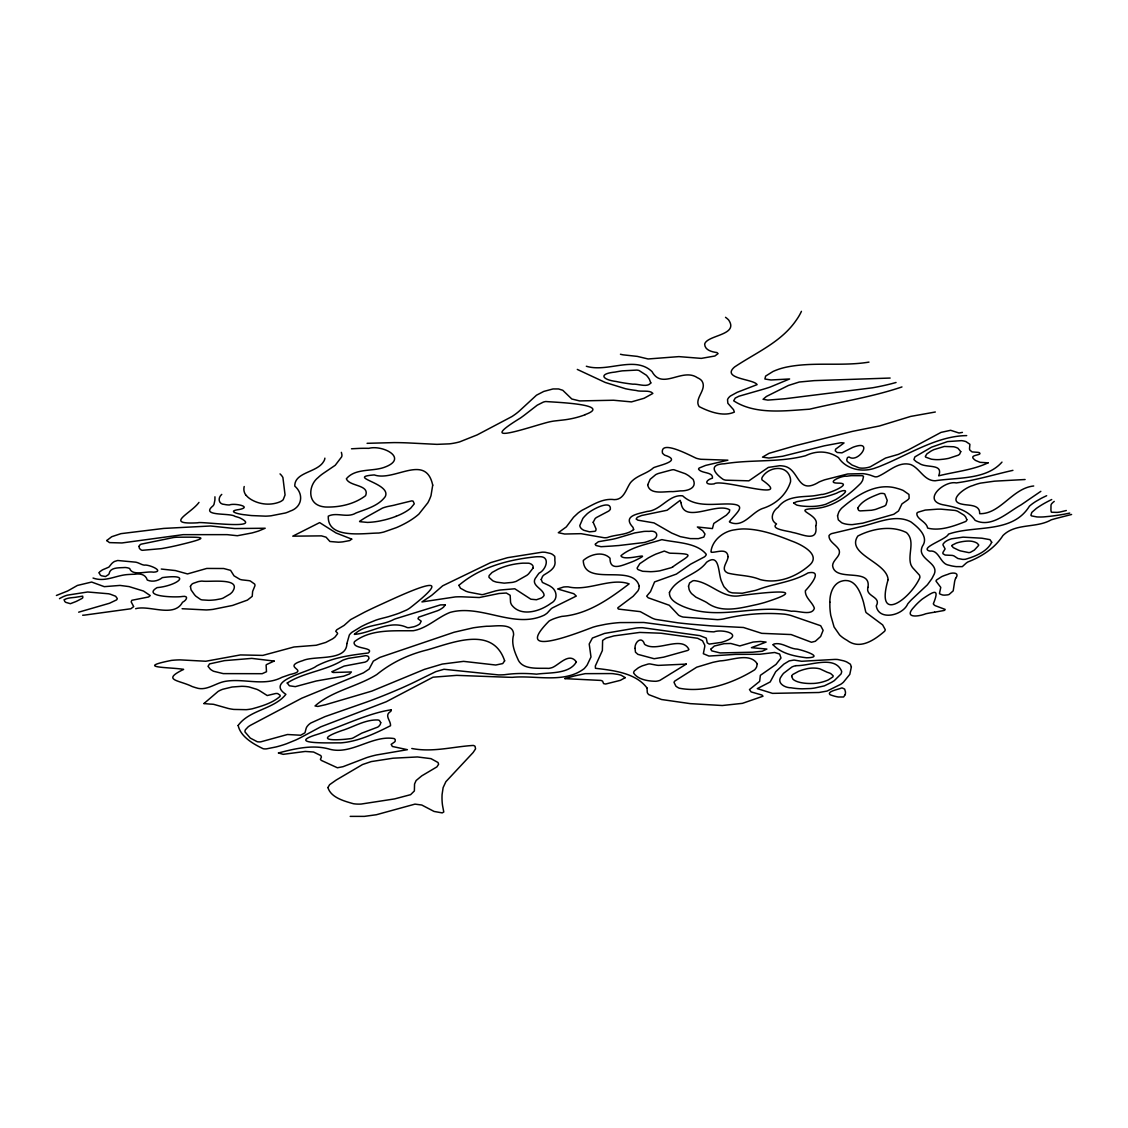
<?xml version="1.0" encoding="UTF-8"?>
<svg xmlns="http://www.w3.org/2000/svg" width="1128" height="1128" viewBox="0 0 1128 1128"><rect width="100%" height="100%" fill="white"/><g stroke="black" fill="none" stroke-linecap="round" stroke-linejoin="round"><path stroke-width="1.5" d="M324.878 458.151L324.737 459.04A25.591 11.294 -8.5 0 1 323.539 461.662C317.053 472.66 294.422 472.04 294.789 486.126C304.109 494.191 302.092 507.262 290.122 511.125A20.685 9.137 -8.5 0 1 285.497 512.972L271.03 515.792A36.124 15.947 -8.5 0 1 265.658 516.159L251.699 515.581A106.963 47.221 -8.5 0 1 245.453 514.847C240.743 514.594 225.064 511.322 239.319 509.504C252.954 506.726 234.243 502.834 229.351 504.977A15.581 6.881 -8.5 0 1 224.528 504.442C218.338 504.315 217.619 497.8 221.765 494.388M533.107 568.019L528.595 573.87A58.966 26.029 -8.5 0 1 526.889 575.308L516.145 581.371A15.031 6.641 -8.5 0 1 512.295 582.4L504.188 583.148L496.616 582.147A25.422 11.224 -8.5 0 1 492.795 580.765L489.073 577.437A12.605 5.569 -8.5 0 1 489.284 575.393L492.104 572.432L498.266 569.062A38.761 17.117 -8.5 0 1 506.345 566.087L508.474 565.481A33.544 14.805 -8.5 0 1 522.884 563.154L528.524 563.196A7.05 3.116 -8.5 0 1 529.92 563.521L531.062 564.028A14.326 6.317 -8.5 0 1 533.036 568.033M955.627 578.368C960.464 572.093 951.651 572.249 947.774 574.392A29.046 12.817 -8.5 0 0 941.725 576.619L936.508 580.004A8.164 3.61 -8.5 0 0 936.029 581.146L940.766 587.378L939.497 593.314A5.358 2.369 -8.5 0 0 940.019 594.061L942.529 594.978A8.375 3.694 -8.5 0 0 944.799 595.133L947.633 594.865A5.09 2.242 -8.5 0 0 949.113 594.456L953.202 590.861L954.401 583.106A72.319 31.922 -8.5 0 1 955.585 578.368M198.979 502.397C190.801 513.748 163.024 524.802 198.063 522.786C198.979 521.037 265.573 530.512 239.629 517.794A53.298 23.533 -8.5 0 0 235.033 516.398C230.352 512.563 199.543 516.765 213.037 505.837A18.88 8.333 -8.5 0 0 214.01 504.329L214.856 500.324A163.673 72.263 -8.5 0 0 214.926 496.799M1001.974 462.113C986.168 480.063 956.981 477.341 935.084 480.782C924.072 480.739 919.955 468.487 910.832 464.595C898.325 460.971 888.37 472.139 877.725 476.566A2.848 1.255 -8.5 0 1 874.835 476.763L872.282 475.889A28.764 12.69 -8.5 0 0 868.969 474.775L867.615 474.437A34.207 15.101 -8.5 0 0 863.019 473.647L847.734 473.971L824.779 479.781A44.119 19.472 -8.5 0 0 819.125 481.966C796.65 495.869 799.978 469.29 784.143 466.188A21.883 9.658 -8.5 0 0 779.674 465.709L768.323 467.429L748.879 480.838L725.812 480.175A10.49 4.639 -8.5 0 1 723.147 479.372C714.532 473.45 707.679 464.369 724.627 463.749C751.431 459.378 779.166 462.691 805.589 455.712C816.686 450.354 828.403 450.805 838.499 457.601C846.338 469.741 863.343 472.858 876.245 467.641A36.449 16.088 -8.5 0 0 881.941 465.455C908.844 454.514 937.227 435.859 966.696 435.605M64.423 599.645L65.495 599.081A9.926 4.385 -8.5 0 1 70.401 597.854L74.941 597.361A14.692 6.486 -8.5 0 0 76.69 597.093L82.682 596.148L82.823 597.671A8.234 3.638 -8.5 0 1 81.766 598.587L77.296 600.9A48.405 21.376 -8.5 0 0 76.041 601.506L70.387 603.691L65.805 602.366A20.262 8.939 -8.5 0 1 64.804 601.506L64.141 599.955A2.03 0.902 -8.5 0 1 64.423 599.645M672.838 566.82C688.968 555.004 697.781 553.904 670.088 553.199A8.065 3.567 -8.5 0 1 668.425 552.692L664.293 551.07L655.777 554.144A82.668 36.491 -8.5 0 0 648.304 557.923L639.802 563.662L637.123 568.047A9.926 4.385 -8.5 0 0 638.166 569.654L642.664 571.29L650.701 571.699A33.755 14.904 -8.5 0 0 659.767 570.838L671.146 567.722A13.635 6.021 -8.5 0 0 672.838 566.82M1040.834 491.343L1027.354 500.55A330.73 146.02 -8.5 0 1 1020.868 504.991C1007.417 512.422 991.498 528.369 975.142 520.361C967.796 509.673 954.781 506.994 942.768 504.724C921.745 500.254 944.376 480.274 956.234 482.925C975.466 480.345 994.036 474.592 1012.93 470.348M901.963 386.932C872.043 397.056 840.318 401.892 809.551 409.196C784.707 410.818 755.252 414.907 733.679 400.807L735.259 398.057L738.939 396.224L761.273 389.809A97.572 43.075 -8.5 0 0 770.184 387.059L789.614 378.966L770.974 379.981L764.883 379.008L765.63 376.089L773.004 371.493A35.405 15.637 -8.5 0 1 779.533 368.955A31.796 14.044 -8.5 0 1 786.85 367.037C813.965 361.58 841.812 366.586 868.969 362.116M1051.719 499.521L1049.181 500.79A87.843 38.789 -8.5 0 0 1036.336 508.432L1031.81 512.394L1030.893 515.214A5.471 2.411 -8.5 0 0 1031.683 515.933L1036.97 516.934A28.961 12.789 -8.5 0 0 1043.851 516.892L1049.985 516.3A105.694 46.671 -8.5 0 0 1064.62 514.128L1069.767 513.085M56.4 595.471L67.68 590.973L77.409 585.446L91.65 582.048L104.284 586.659L120.005 585.418L129.057 586.602L143.496 591.044L150.235 595.584L148.614 596.966L131.821 600.293L131.158 601.873L133.696 606.61L130.848 608.767L84.515 615.112A27.481 12.14 -8.5 0 1 82.668 615.225M962.424 432.391L958.997 433.011L950.622 430.29L941.034 432.391L908.28 449.931L898.339 454.387L885.522 458.067L870.266 466.823A11.097 4.893 -8.5 0 1 862.596 468.148A10.702 4.723 -8.5 0 1 859.141 467.866L852.021 465.018L847.382 461.549A19.12 8.432 -8.5 0 1 846.747 459.716L847.452 457.672A1.664 0.733 -8.5 0 1 849.13 457.051C857.9 463.1 872.311 442.176 857.224 445.941A17.456 7.713 -8.5 0 0 852.81 447.337L841.967 452.836L837.173 452.511L835.27 450.89L835.58 449.212L844.04 442.951L840.995 442.712L824.413 445.8L782.62 456.262L768.887 458.053L762.5 457.136L769.099 453.301L794.93 445.814L852.43 431.375L879.487 425.961L910.691 416.415L935.323 412.002M585.037 414.639C614.52 404.036 551.874 402.202 545.867 401.512A8.234 3.638 -8.5 0 0 543.414 402.061L537.238 405.178L524.421 415.118A175.897 77.663 -8.5 0 1 520.417 418.037C470.446 448.577 536.618 424.452 550.267 421.703A28.976 12.803 -8.5 0 1 554.102 421.026L562.985 420.025A42.258 18.654 -8.5 0 0 585.164 414.709M1066.327 510.505L1059.897 512.056A27.735 12.239 -8.5 0 1 1057.119 512.38L1051.775 512.267A2.975 1.311 -8.5 0 1 1051.254 512.013L1050.887 509.884A57.852 25.549 -8.5 0 0 1050.944 509.292L1051 505.217A11.195 4.935 -8.5 0 1 1051.634 503.793L1051.804 503.596A21.178 9.348 -8.5 0 1 1054.243 501.41M1033.713 485.985C1012.309 488.198 1000.437 514.213 979.696 513.691C980.063 504.315 969.051 505.668 962.635 504.286C945.757 501.354 965.258 487.282 972.759 485.59A24.999 11.04 -8.5 0 1 980.528 483.122L994.572 481.162L1025.098 479.513M1071.6 514.467L1059.178 517.653A80.088 35.363 -8.5 0 0 1051.197 519.839C1036.139 528.524 1015.581 522.786 1002.905 535.588C994.797 548.236 981.642 556.612 967.88 561.97A18.443 8.15 -8.5 0 0 966.118 563.182L962.297 566.637L956.177 566.623A45.895 20.262 -8.5 0 1 951.524 565.875L947.365 564.804A15.355 6.782 -8.5 0 1 944.785 563.45C939.624 559.629 937.594 549.914 929.881 551.098C918.248 548.208 946.984 539.212 948.422 534.15C974.945 524.844 1012.197 534.08 1029.455 506.148A58.529 25.845 -8.5 0 1 1035.715 501.509L1040.862 498.548A74.772 33.008 -8.5 0 1 1046.657 495.714M896.055 382.491L891.726 383.661A116.226 51.31 -8.5 0 1 872.452 387.806L784.876 398.762L767.844 400.102L763.064 399.284L766.405 396.464L788.528 385.423L799.259 382.025L814.233 380.629L890.147 378.049M795.86 665.647C809.721 666.197 834.833 654.607 841.685 671.357A32.233 14.227 -8.5 0 1 840.98 674.008L834.353 680.593A72.488 32.007 -8.5 0 1 831.406 682.412L824.328 685.88L814.712 688.024A27.255 12.041 -8.5 0 1 810.637 688.531L802.149 688.813A44.232 19.528 -8.5 0 1 794.676 688.306A45.529 20.107 -8.5 0 1 791.024 687.784C784.891 687.883 775.965 682.948 781.478 676.151A49.801 21.982 -8.5 0 1 783.593 673.289L791.997 666.944A11.618 5.132 -8.5 0 1 795.86 665.647M934.562 612.194L944.009 610.502A2.679 1.184 -8.5 0 0 945.137 609.402L935.197 605.665A13.071 5.767 -8.5 0 1 933.321 603.818C940.117 587.194 933.575 591.453 922.267 599.081A101.83 44.951 -8.5 0 0 914.075 607.005C903.105 618.426 918.206 616.819 925.778 613.773A55.187 24.365 -8.5 0 1 934.562 612.208M78.664 612.18L109.557 603.24L116.522 599.913A7.177 3.172 -8.5 0 0 117.27 598.517L115.62 596.247L110.445 594.259A48.194 21.277 -8.5 0 0 108.57 593.779L87.646 591.989L67.342 595.161A18.809 8.305 -8.5 0 0 62.942 596.797L60.334 598.15A14.777 6.528 -8.5 0 0 59.488 598.672M351.485 448.789L359.762 448.366A96.726 42.709 -8.5 0 1 368.814 448.338C382.942 444.573 409.309 458.461 384.112 467.401C372.029 471.715 355.179 468.049 346.366 478.78C349.243 486.619 370.054 484.434 365.599 495.657C354.389 504.188 339.641 507.431 325.724 507.022A18.358 8.107 -8.5 0 1 319.266 505.696C307.084 501.128 309.157 484.42 318.124 477.581A48.631 21.474 -8.5 0 1 323.257 473.407L335.242 465.272L341.615 456.911A24.097 10.645 -8.5 0 0 341.911 454.725L341.375 452.342M367.079 443.318L394.137 442.599A172.88 76.323 -8.5 0 1 408.124 442.923L436.945 444.361L449.381 443.854A30.216 13.339 -8.5 0 0 459.716 441.852L477.13 434.914L511.802 416.627A68.3 30.16 -8.5 0 0 519.444 410.902L536.519 395.181L543.766 391.43L553.002 388.949L558.543 388.949L562.773 390.288L571.811 399.002L579.623 400.919L613.576 400.243L631.454 401.892L644.088 398.269L652.872 393.432C649.883 389.639 640.958 392.149 636.079 390.457A88.858 39.226 -8.5 0 1 625.546 388.737L605.257 382.462L577.296 369.42M93.046 578.044C105.383 582.499 116.128 575.097 128.282 574.519A57.443 25.366 -8.5 0 1 134.599 574.251C140.619 573.207 145.752 574.702 147.289 580.046C152.294 582.302 158.202 580.948 162.376 577.606C193.776 573.32 176.504 585.925 157.102 587.617C141.169 596.966 177.181 597.558 182.186 596.486C189.208 595.372 186.656 600.265 182.496 602.296C173.994 618.158 149.277 604.763 135.642 608.711M411.791 748.484C432.701 752.573 452.962 746.637 473.295 745.439A7.332 3.243 -8.5 0 1 475.057 746.313L475.565 748.851L473.154 752.489L445.87 781.704L443.121 787.612L442.091 794.507A292.829 129.283 -8.5 0 0 442.106 801.204L442.19 802.445A235.033 103.762 -8.5 0 0 442.599 805.829L443.783 811.991L442.218 812.893L434.069 811.441L421.773 805.025L414.991 804.123L376.357 814.74L364.358 816.376L350.202 816.376M161.262 569.048L175.362 570.556L187.502 573.926L206.776 568.441L223.725 568.512L230.591 570.359L234.018 575.83L239.897 579.341A15.82 6.994 -8.5 0 0 242.182 579.891L248.809 580.638A9.306 4.103 -8.5 0 1 250.331 580.99L254.618 584.05A13.846 6.105 -8.5 0 1 254.942 585.728L252.63 591.424L252.221 596.331L247.399 600.11L232.509 605.454L213.023 609.374A38.733 17.103 -8.5 0 1 206.255 609.952L182.101 608.725M586.334 366.248C607.752 372.832 634.472 355.165 652.04 371.591C662.249 390.457 682.271 367.361 697.372 377.711A25.197 11.125 -8.5 0 1 701.856 380.897C707.679 389.541 693.621 398.565 699.163 406.602C709.3 411.833 723.541 416.993 734.37 412.087L733.524 409.69L727.856 403.288L727.532 399.679A18.09 7.981 -8.5 0 1 730.45 395.999L737.148 392.332L757.1 384.634C753.842 378.909 720.834 378.881 734.497 367.037C755.873 352.669 781.098 342.292 796.171 320.31A155.481 68.639 -8.5 0 0 801.43 311.342M246.214 495.389L247.723 496.983A52.396 23.138 -8.5 0 0 251.727 499.859C260.173 504.653 270.889 505.555 279.913 501.861A11.28 4.977 -8.5 0 0 283.198 499.718L285.06 494.952L282.902 477.482A53.89 23.801 -8.5 0 0 280.04 473.901M246.101 495.418A49.181 21.714 -8.5 0 1 244.212 486.52M396.125 516.314A50.027 22.081 -8.5 0 1 384.719 519.909L379.981 520.967A35.715 15.764 -8.5 0 1 367.488 522.419L359.747 521.672A1.889 0.832 -8.5 0 1 359.62 521.305L364.555 518.119A61.18 27.016 -8.5 0 0 366.276 517.103L382.505 508.079A19.698 8.7 -8.5 0 1 387.849 506.486L392.981 505.457A20.656 9.123 -8.5 0 0 395.942 504.724L411.664 500.888A3.863 1.706 -8.5 0 1 413.144 501.17L414.272 503.835L410.634 508.234A43.075 19.021 -8.5 0 1 396.111 516.3M725.515 317.32A61.363 27.086 -8.5 0 1 728.617 319.957C738.318 333.973 712.699 334.804 706.058 341.77A14.622 6.458 -8.5 0 0 704.676 344.181C704.831 350.244 712.106 351.936 716.971 352.57L718.085 353.614L714.87 356.011L701.306 358.38L678.887 356.617L648.106 358.972L637.348 356.392L623.262 354.855A31.105 13.733 -8.5 0 1 620.456 354.248M576.38 661.91C569.217 674.332 549.519 672.344 536.547 674.163C525.874 673.176 515.186 673.176 504.54 674.713A36.9 16.285 -8.5 0 1 498.393 674.896L443.967 669.271L435.789 671.654L414.54 682.073A272.976 120.513 -8.5 0 1 401.06 688.277L394.546 691.069A383.337 169.242 -8.5 0 1 380.46 696.822L376.907 698.204A299.089 132.047 -8.5 0 1 366.685 702.039L325.047 716.604L310.877 722.992A21.221 9.362 -8.5 0 0 308.353 725.008L307.211 726.333A22.912 10.11 -8.5 0 0 306.026 728.787L304.969 732.805L300.654 735.23L287.457 734.511L260.765 741.843A6.853 3.031 -8.5 0 1 257.226 741.716L250.289 738.093L245.03 731.987A14.156 6.246 -8.5 0 1 245.481 729.661L248.16 726.841A22.391 9.884 -8.5 0 1 250.712 725.177L301.684 698.246L363.427 672.852L369.124 669.073L373.34 661.107L379.882 657.398L454.076 632.244L473.252 627.817A82.894 36.604 -8.5 0 1 486.802 626.237C494.769 626.548 513.846 622.205 513.607 634.838C511.167 643.03 514.283 651.279 517.681 658.71C521.94 670.483 538.719 667.832 548.8 668.382A10.223 4.512 -8.5 0 0 552.466 667.48C559.657 664.35 569.273 652.054 576.38 661.91M888.103 579.665C874.863 624.884 910.282 599.363 919.842 577.691A21.869 9.658 -8.5 0 0 919.39 575.097L912.707 567.779A58.585 25.873 -8.5 0 1 910.747 564.254C907.589 554.003 915.541 541.003 906.503 532.585C891.529 525.126 872.254 528.581 857.844 536.026C845.535 554.243 887.073 562.04 888.103 579.665M647.021 688.009L647.289 692.521A20.826 9.193 -8.5 0 0 648.91 694.707L661.53 699.515L690.28 703.632L722.244 705.522L742.421 703.35L763.007 696.216L761.964 695.045L751.121 691.915L749.471 689.56L759.652 681.368L760.357 675.348L775.994 664.434L780.999 658.019L779.645 654.043L774.696 652.477L759.736 654.268L735.456 654.395L708.948 656.059L703.336 653.704L704.563 647.557A30.639 13.522 -8.5 0 0 704.718 645.131L702.547 640.803L697.612 638.279L660.923 633.217L639.731 632.427L613.984 635.896L606.131 638.11L602.62 640.408L602.366 650.546L595.33 665.999L595.443 668.298C612.927 670.328 635.924 672.908 647.021 688.009M346.888 643.566C346.663 661.699 314.458 655.227 302.826 660.613C279.998 667.564 311.427 669.905 289.825 674.544A160.627 70.909 -8.5 0 1 282.127 677.237C264.037 686.74 244.254 678.097 225.403 681.326C215.575 682.891 206.466 691.408 196.159 687.812A121.753 53.749 -8.5 0 1 194.552 687.319A95.781 42.286 -8.5 0 1 192.112 686.515C178.971 679.944 160.923 680.438 183.624 669.383C170.765 667.071 133.005 668.044 171.526 660.388A41.468 18.302 -8.5 0 1 180.142 659.88L205.818 661.248L240.433 654.931L262.824 655.396L294.013 646.978L316.221 645.258L325.781 642.424L332.591 638.857A34.503 15.228 -8.5 0 0 335.072 636.982L337.568 633.724A5.795 2.566 -8.5 0 0 337.23 632.808L335.735 631.299L336.764 629.776L344.096 625.42L350.596 619.61L364.795 612.067A381.334 168.368 -8.5 0 1 371.831 608.655A372.254 164.35 -8.5 0 1 381.884 604.002C404.628 593.568 463.326 566.157 410.31 607.682A24.633 10.871 -8.5 0 1 406.545 610.036L399.185 613.167A106.54 47.038 -8.5 0 1 394.631 614.746L388.779 616.579A50.774 22.419 -8.5 0 1 384.648 617.679L380.531 618.722A33.502 14.791 -8.5 0 0 375.821 620.174L367.784 623.446A104.171 45.994 -8.5 0 0 361.312 626.562L351.88 632.329A26.141 11.548 -8.5 0 0 349.342 634.994L346.888 643.566M432.715 485.139L431.009 495.601A164.505 72.629 -8.5 0 1 427.85 502.778L418.883 514.086A80.426 35.504 -8.5 0 1 414.385 517.681L412.777 518.809A75.125 33.163 -8.5 0 1 402.118 524.985A76.817 33.925 -8.5 0 1 396.323 527.65L383.788 532.035A22.927 10.124 -8.5 0 1 378.74 533.036C363.695 533.107 327.261 539.522 328.276 516.173C336.609 511.844 347.241 518.401 355.969 513.014C366.219 509.038 378.374 505.978 385.184 496.715C392.234 483.136 344.773 477.186 374.27 474.93C394.321 481.91 425.749 452.85 432.715 485.139M458.927 585.333L460.45 588.21L465.779 591.157A30.033 13.254 -8.5 0 0 469.093 592.2L481.867 594.639A3.398 1.495 -8.5 0 0 483.39 594.456L495.587 590.917A56.005 24.731 -8.5 0 1 500.014 590.029L514.777 588.774L530.865 599.208L536.463 599.744L541.398 598.023A10.843 4.794 -8.5 0 0 544.119 595.26C543.513 588.351 529.004 585.235 536.547 576.676A77.776 34.334 -8.5 0 1 539.128 573.109C546.262 569.781 550.915 555.766 538.888 556.724A13.451 5.936 -8.5 0 0 535.109 556.88C507.981 559.742 479.795 567.356 458.927 585.333M327.938 787.555C330.856 797.609 344.237 801.091 353.374 803.714A20.149 8.897 -8.5 0 0 361.157 804.053L394.546 798.92L410.592 794.676L414.371 790.954L414.554 784.016L416.105 780.548L421.773 775.852L436.903 766.885L438.609 764.29L438.031 762.514L430.981 758.65L417.459 756.958L393.122 758.199L371.281 761.583L362.567 764.516L336.2 780.04L329.602 784.693L327.938 787.555M593.173 522.278L596.092 529.032L595.753 530.71A3.003 1.325 -8.5 0 1 594.766 531.302L589.535 531.838L583.867 530.301A21.206 9.362 -8.5 0 1 579.792 525.563L582.838 518.443A62.9 27.763 -8.5 0 1 586.151 514.833C589.549 510.646 611.573 498.534 610.347 509.334A17.526 7.741 -8.5 0 1 608.669 511.083L596.726 517.371A12.493 5.513 -8.5 0 0 595.175 518.513L593.173 522.278M757.226 663.772L756.676 666.733A30.597 13.508 -8.5 0 1 754.632 669.82C733.172 683.173 704.647 693.086 679.267 688.207A27.721 12.239 -8.5 0 1 675.869 686.12L674.022 682.384A9.095 4.018 -8.5 0 1 674.812 681.058L696.709 667.198L712.67 662.39A115.366 50.929 -8.5 0 1 720.031 660.895C731.339 660.543 749.81 652.167 757.226 663.772M274.146 661.064L266.758 664.462A2.51 1.1 -8.5 0 0 266.109 665.125L266.49 671.724L262.175 673.698L223.245 673.613L213.587 671.259A39.861 17.597 -8.5 0 1 210.4 669.271L208.017 666.338L209.54 663.899L224.444 660.641L251.812 658.385L274.146 661.064M681.016 502.693C683.808 524.562 716.322 501.833 729.745 509.856L729.308 512.013L726.39 515.158L713.798 523.448L712.417 528.581L697.358 526.987L702.758 530.794L705 534.038L703.844 537.055L698.429 538.648L690.336 538.606L680.283 536.632L671.724 533.079L654.029 522.913L637.912 520.177L636.15 519.035L637.306 517.287L641.564 515.524L667.113 510.237L680.156 500.353L681.016 502.693M688.503 586.123L689.123 589.535A58.501 25.831 -8.5 0 0 691.633 593.652L695.891 597.149L704.577 601.337A67.976 30.019 -8.5 0 1 706.904 602.634C721.638 613.787 741.223 607.823 757.565 604.382A111.982 49.435 -8.5 0 0 764.516 602.549C817.631 585.728 755.351 593.652 740.659 595.584C722.667 599.321 710.555 582.175 694.101 580.61A3.793 1.678 -8.5 0 0 692.564 580.948L689.617 582.95L688.503 586.123M711.091 648.924L711.091 649.446A10.18 4.498 -8.5 0 0 711.895 650.898L720.129 652.929L752.7 652.195L762.26 651.237L766.885 649.065L751.417 647.669L766.095 642.072L760.385 641.437L753.095 642.058L739.799 645.935L730.803 643.468L724.134 643.665L714.348 646.02L711.091 648.924M541.214 579.496L542.413 582.429L548.673 585.361A23.35 10.307 -8.5 0 1 550.647 586.504C557.19 590.268 558.346 599.772 550.816 603.381A39.127 17.272 -8.5 0 1 546.389 606.258C536.209 612.278 519.938 615.93 511.703 604.989A46.812 20.671 -8.5 0 1 510.561 602.31L510.166 595.302L506.345 593.018L499.069 593.497L479.273 597.53L462.381 596.825A37.28 16.455 -8.5 0 0 455.289 596.923L421.928 601.929L428.626 597.417A78.748 34.771 -8.5 0 0 432.066 595.034L442.698 585.799L490.624 562.632L507.529 557.683L542.173 552.184A14.001 6.176 -8.5 0 1 545.205 552.269L550.478 553.467A23.688 10.462 -8.5 0 1 552.621 554.482L554.722 556.287L554.905 558.346A93.511 41.285 -8.5 0 0 554.863 560.433C556.499 567.92 549.35 571.628 544.063 574.885A15.848 6.994 -8.5 0 0 542.54 576.408L541.214 579.496M650.814 382.942C647.26 387.905 638.138 383.633 632.822 384.183A139.068 61.391 -8.5 0 1 624.884 383.097L623.333 382.857A109.67 48.419 -8.5 0 1 616.198 381.49C602.084 379.727 598.164 373.692 615.084 372.085A70.993 31.344 -8.5 0 1 622.247 370.858L636.869 370.083A13.48 5.95 -8.5 0 1 638.998 370.477L646.443 375.271A99.405 43.893 -8.5 0 1 649.446 379.403L650.814 382.942M829.855 602.126L829.87 606.511A366.614 161.868 -8.5 0 0 830.772 615.38L834.057 626.942L839.613 634.951A77.183 34.08 -8.5 0 0 847.015 640.281C860.029 650.264 874.538 639.886 884.606 631.257A14.551 6.43 -8.5 0 0 885.254 629.664L882.632 624.884L866.205 612.659A22.912 10.11 -8.5 0 1 865.698 611.714L863.54 602.408A381.222 168.312 -8.5 0 0 861.961 597.459C859.325 590.113 854.939 580.525 845.803 580.525A6.246 2.764 -8.5 0 0 842.856 580.835C833.225 582.683 829.7 593.483 829.855 602.126M106.723 540.552L109.472 542.61L121.88 542.963L183.088 534.658L227.165 534.644L237.345 535.729L251.981 532.952A101.167 44.669 -8.5 0 0 258.509 531.048L265.193 528.242L234.737 528.553L210.569 525.986L163.8 528.412L120.936 533.657L111.742 536.702L106.723 540.552M391.092 709.836L391.078 710.161A19.43 8.587 -8.5 0 1 390.838 711.317C383.661 715.462 390.979 720.454 390.528 725.727C375.102 733.482 358.295 741.533 340.726 742.887C335.834 742.534 286.103 744.861 314.472 735.273C339.401 727.828 366.628 713.404 391.092 709.836M960.76 451.651L959.702 454.076A9.066 4.004 -8.5 0 1 958.222 455.204L948.733 458.335A32.825 14.495 -8.5 0 1 943.924 459.152L939.821 459.575A19.247 8.502 -8.5 0 1 935.013 459.575L933.124 459.406A28.834 12.732 -8.5 0 1 931.263 459.152L925.693 457.136A6.148 2.721 -8.5 0 1 925.369 456.318L926.863 453.921L930.882 451.172A31.189 13.762 -8.5 0 1 934.012 449.593L944.333 446.462L953.71 446.759A19.472 8.601 -8.5 0 1 957.982 448.295L960.76 451.651M633.626 529.568C627.041 535.208 615.634 534.362 607.273 537.577A7.388 3.257 -8.5 0 1 604.002 537.718L581.019 533.671L564.663 534.023L558.318 532.712L566.326 526.889L573.588 517.216L578.044 513.043A45.924 20.276 -8.5 0 1 582.288 510.138C592.299 505.217 602.549 497.956 614.281 499.634C624.165 499.732 626.012 488.847 630.594 482.544C636.841 475.226 646.823 473.943 653.563 467.697C659.725 465.074 682.722 460.816 664.759 455.204A29.046 12.831 -8.5 0 1 662.46 453.089C659.781 438.933 690.491 455.754 696.328 458.264A27.142 11.985 -8.5 0 0 700.939 459.279L727.884 460.182L705.634 465.413L699.289 467.993A3.751 1.664 -8.5 0 0 698.669 469.389C701.785 473.619 713.404 471.8 712.445 478.131C704.873 480.472 704.323 485.28 714.137 483.898C720.933 477.948 795.466 503.13 762.077 479.978A13.691 6.049 -8.5 0 1 762.556 476.735C769 466.668 786.808 464.299 790.291 477.948A64.296 28.383 -8.5 0 1 790.516 481.882C786.286 495.051 775.5 504.498 762.316 508.573C751.036 512.845 743.281 528.397 729.661 522.137L729.435 521.601C738.065 511.054 749.133 503.483 725.036 503.976C710.457 504.286 694.256 506.669 682.666 495.841C669.031 494.12 660.867 510.631 647.119 511.435C638.307 513.874 621.979 515.623 632.921 527.269A73.221 32.331 -8.5 0 1 633.457 528.75L633.626 529.568M728.082 556.612C727.898 562.096 719.72 569.513 727.884 573.08C738.375 575.745 749.669 575.195 760.004 579.524C777.418 584.163 795.55 577.155 808.804 565.833C822.58 554.779 800.668 544.175 791.419 540.932C776.191 534.841 760.258 529.06 743.662 528.933A23.491 10.378 -8.5 0 0 735.033 529.779C723.683 531.006 712.022 540.27 710.95 551.86L711.415 552.297C716.943 552.551 727.179 547.573 728.082 556.612M857.661 508.319L858.648 510.335A5.612 2.482 -8.5 0 0 860.185 510.899L871.394 510.265A35.405 15.637 -8.5 0 0 875.596 509.391L884.535 506.049A10.843 4.78 -8.5 0 0 885.973 504.822L887.242 500.437L884.719 494.022A4.582 2.03 -8.5 0 0 884.366 493.824A4.808 2.129 -8.5 0 0 880.108 493.528C871.986 496.729 861.961 500.324 857.661 508.319M238.149 725.487C240.617 736.753 253.264 743.986 263.162 748.724A6.162 2.721 -8.5 0 0 266.546 748.851L276.064 746.947A56.301 24.858 -8.5 0 0 286.724 743.69L295.663 740.038A80.934 35.729 -8.5 0 0 302.064 736.866L320.648 726.883L386.255 701.743L433.025 677.195L456.727 675.362L499.789 676.955A389.329 171.893 -8.5 0 0 512.253 677.336C535.645 675.052 564.183 683.864 584.191 668.636A100.124 44.203 -8.5 0 0 587.138 665.055L590.987 656.975L589.211 644.003L592.426 638.025L604.537 633.428L636.432 627.972A26.452 11.675 -8.5 0 1 642.509 627.69L699.839 635.642L706.269 638.124L707.242 642.875L709.286 644.088L721.257 642.396A36.984 16.328 -8.5 0 0 725.487 641.028C743.93 634.049 721.765 628.832 713.968 631.863A47.898 21.15 -8.5 0 1 710.725 631.708A47.305 20.882 -8.5 0 1 705.775 631.243L694.157 629.311A237.176 104.721 -8.5 0 0 688.714 628.395L643.792 622.487L619.949 622.586A61.504 27.157 -8.5 0 0 614.915 623.023A63.549 28.059 -8.5 0 0 605.51 624.32L597.769 625.899A38.846 17.16 -8.5 0 0 593.032 627.182C580.934 631.595 509.884 660.43 549.153 620.992A22.631 9.983 -8.5 0 1 554.144 618.666L555.78 618.088A32.938 14.537 -8.5 0 1 561.899 616.381C587.66 614.351 609.317 598.982 629.128 583.867C610.431 577.268 588.28 591.622 568.216 586.842A16.708 7.374 -8.5 0 0 563.605 586.997L557.613 588.971L573.785 593.709L576.309 596.063L552.339 607.936A13.057 5.767 -8.5 0 0 550.394 609.599L547.277 613.012A29.314 12.944 -8.5 0 1 544.274 615.127C514.086 629.41 481.007 603.691 450.016 612.433C437.269 617.467 427.089 628.352 413.313 630.721C393.616 631.045 371.168 628.86 354.615 641.536A9.63 4.244 -8.5 0 0 354.361 643.975C356.025 648.91 374.552 647.641 368.278 652.999C350.498 655.156 332.619 657.511 316.418 666.084C309.001 672.471 264.53 680.297 285.877 694.326C274.034 709.413 249.288 709.752 238.149 725.487M380.7 722.569L380.686 722.865A16.962 7.487 -8.5 0 1 379.868 725.036L379.107 725.981A11.914 5.259 -8.5 0 1 377.697 727.123L361.693 733.186L352.881 738.05A6.655 2.933 -8.5 0 1 351.428 738.502C338.16 740.504 310.581 741.505 341.869 730.577C353.67 726.94 365.035 719.537 377.767 719.96A5.443 2.411 -8.5 0 1 379.361 720.439L380.7 722.569M647.683 484.814C649.587 495.404 665.168 491.117 672.88 491.625A75.858 33.487 -8.5 0 0 680.424 490.877C686.938 491.117 697.076 488.438 693.424 480.063A13.536 5.978 -8.5 0 0 693.086 479.329L688.686 475.734A116.438 51.409 -8.5 0 0 685.288 473.718L673.895 469.713A5.739 2.538 -8.5 0 0 671.865 469.854L658.315 473.506A14.1 6.232 -8.5 0 0 655.692 474.662L650.165 479.301L647.683 484.814M867.968 587.392C865.12 596.797 881.701 596.359 876.259 605.919C878.627 621.133 902.767 615.634 907.73 603.903A126.787 55.977 -8.5 0 1 911.339 599.87L927.357 584.84L931.7 578.904A140.69 62.125 -8.5 0 0 933.265 575.943C940.301 564.733 923.183 561.039 921.393 551.803A45.035 19.881 -8.5 0 1 921.52 548.913A43.823 19.345 -8.5 0 1 922.492 546.107C929.162 536.674 917.84 527.03 910.818 521.841C897.07 514.608 881.067 521.221 867.235 524.999A52.085 22.997 -8.5 0 1 861.848 526.438L831.491 533.643A7.247 3.201 -8.5 0 0 828.967 535.8C828.883 542.046 836.666 544.81 839.147 550.126C841.192 556.132 832.929 559.643 832.605 565.509C834.537 582.838 871.549 566.721 867.968 587.392M595.387 544.077L595.372 544.331A7.12 3.144 -8.5 0 0 596.049 545.515L601.041 546.699L612.391 546.022A125.758 55.526 -8.5 0 1 618.708 545.543L644.215 542.512A23.378 10.321 -8.5 0 0 649.855 540.65C659.175 539.24 659.147 529.695 649.023 531.373A21.347 9.419 -8.5 0 0 643.891 531.429L634.852 532.909L616.029 538.451A36.322 16.032 -8.5 0 1 609.36 539.818L598.39 541.708L595.387 544.077M639.223 586.236L639.054 588.055A34.644 15.298 -8.5 0 1 637.87 590.973L633.175 596.261L617.862 607.752A4.526 2.002 -8.5 0 0 618.637 609.106L640.281 611.644L651.476 617.763A27.439 12.112 -8.5 0 0 655.594 619.385L677.928 622.825A565.41 249.626 -8.5 0 0 690.999 624.207L711.063 625.857A204.619 90.339 -8.5 0 0 720.242 626.308L743.465 627.492L761.738 633.344L791.109 634.556L811.455 642.255L815.361 641.268L820.648 636.474L823.13 630.341L820.69 625.73L791.207 615.578A35.955 15.877 -8.5 0 0 784.242 614.14C763.867 612.405 743.211 614.168 723.344 618.99A19.768 8.728 -8.5 0 1 717.366 619.653L683.103 617.044A20.36 8.996 -8.5 0 1 678.577 615.183L669.256 605.257L648.191 597.784L646.696 596.148L650.489 591.636L654.578 581.921L676.377 574.096L690.66 564.155L704.394 556.922A10.166 4.484 -8.5 0 0 706.269 554.313C696.681 542.427 676.278 542.822 661.854 539.621C648.374 544.006 631.807 546.53 621.034 555.653L621.147 556.203C625.589 561.913 657.243 549.914 634.232 560.926A69.682 30.766 -8.5 0 1 628.366 563.224C620.456 566.143 609.769 570.655 610.022 558.205C602.902 550.816 590.029 554.327 583.246 560.531C584.417 587.462 633.203 562.942 639.223 586.236M815.713 525.789C818.519 543.174 801.923 533.939 792.476 532.43C789.431 531.091 769.465 529.413 776.543 523.942C769.395 520.149 772.13 511.238 778.108 507.304C786.357 495.967 800.683 497.053 813.105 495.897A52.607 23.223 -8.5 0 0 821.565 494.416C824.878 495.22 855.729 483.052 837.85 483.122C825.16 483.024 842.221 475.255 846.691 476.256A39.283 17.343 -8.5 0 1 851.259 475.663L862.173 475.678A4.371 1.932 -8.5 0 1 863.526 476.524L862.652 480.26A68.032 30.033 -8.5 0 1 860.777 483.263C847.861 496.165 831.914 508.192 812.766 508.629C791.461 509.997 821.001 514.382 815.713 525.789M988.086 462.832C972.914 470.066 955.035 471.701 938.665 475.833C943.91 462.903 925.891 468.642 919.024 463.185A71.473 31.556 -8.5 0 1 916.19 461.648L913.92 459.575L914.864 456.911L931.516 447.181L947.548 441.584L961.535 440.639A19.063 8.418 -8.5 0 1 966.005 441.626L969.911 444.291L969.516 448.493A15.792 6.979 -8.5 0 0 969.911 450.128L972.096 451.933L977.341 452.3A7.332 3.243 -8.5 0 1 979.259 452.624C983.334 455.472 968.628 454.485 973.859 459.068A31.908 14.086 -8.5 0 0 975.649 460.492L980.091 462.325L988.086 462.832M669.44 592.524C669.003 599.87 677.054 603.691 682.68 606.272A89.662 39.593 -8.5 0 0 692.197 609.599C724.867 618.581 758.369 604.199 791.391 611.263C797.834 610.29 811.963 616.41 814.388 608.26C812.357 601.999 804.927 597.741 805.35 590.762C809.368 586.447 823.976 569.696 808.071 572.897C793.379 581.681 776.247 583.204 760.441 588.703A50.788 22.419 -8.5 0 1 755.309 590.452L742.294 593.243L732.608 592.891A16.793 7.417 -8.5 0 1 728.462 591.467L724.049 586.828A167.409 73.912 -8.5 0 1 723.175 585.122A163.179 72.051 -8.5 0 1 722.033 582.471C717.732 575.054 720.595 552.071 706.593 562.237C696.921 575.491 676.574 577.409 669.44 592.524M837.54 515.792L838.301 519.853L841.629 522.701A18.386 8.122 -8.5 0 0 845.591 524.012L847.142 524.294A19.669 8.686 -8.5 0 0 852.274 524.633L862.85 523.138L893.785 514.283L898.522 510.97L901.949 503.906L907.18 500.282A12.07 5.33 -8.5 0 0 909.126 498.322L908.971 494.473L903.218 490.469A45.219 19.966 -8.5 0 0 897.451 488.48C876.639 482.009 856.674 495.121 841.629 508.206A45.642 20.149 -8.5 0 0 838.781 512.126L837.54 515.792M951.933 545.783L953.188 547.588L958.574 550.182A101.407 44.767 -8.5 0 0 960.407 550.873L968.797 552.621A3.779 1.664 -8.5 0 0 970.39 552.339L974.366 550.083L978.582 545.487A5.739 2.538 -8.5 0 0 978.596 544.782L977.2 543.273A19.148 8.46 -8.5 0 0 974.324 541.905L973.055 541.539A12.211 5.386 -8.5 0 0 967.951 541.059L966.4 541.13A19.712 8.7 -8.5 0 0 956.417 543.061L952.328 545.078A4.3 1.903 -8.5 0 0 951.933 545.783M99.179 572.855L100.166 574.885A15.242 6.726 -8.5 0 0 101.464 575.774L105.538 576.535L108.57 574.547A13.494 5.964 -8.5 0 0 109.176 573.475C110.234 566.905 120.076 567.962 125.053 567.497A10.617 4.681 -8.5 0 1 127.238 567.765A10.829 4.78 -8.5 0 1 129.678 568.54C132.427 576.337 146.217 570.909 153.535 572.178C165.449 571.417 148.529 564.141 144.285 565.142A14.946 6.599 -8.5 0 1 141.818 564.465L138.011 562.83A18.104 7.995 -8.5 0 0 135.727 562.167L117.693 560.503L114.506 561.462A15.411 6.81 -8.5 0 0 111.531 563.831L108.88 567.116L104.848 568.864A13.846 6.105 -8.5 0 0 102.211 570.035L99.743 571.797A6.867 3.031 -8.5 0 0 99.179 572.855M445.349 604.791L443.558 607.104A28.115 12.408 -8.5 0 1 441.682 608.528L440.216 609.43A16.398 7.247 -8.5 0 1 437.509 610.741L418.671 617.157L418.009 618.764L421.195 621.175L419.926 623.728A12.549 5.541 -8.5 0 1 417.586 625.264L416.655 625.716A13.014 5.753 -8.5 0 1 413.666 626.801L409.154 627.661A4.836 2.129 -8.5 0 1 407.194 627.563C389.809 619.23 371.775 633.09 354.347 634.387C365.176 623.953 381.292 626.237 393.968 619.385A23.068 10.18 -8.5 0 1 397.662 618.13L440.428 604.904L445.349 604.791M287.245 683.004L289.374 685.782L295.31 686.642L316.235 681.002L343.631 676.18L349.609 673.909L351.4 671.964L333.211 672.499L331.801 671.766L344.153 666.084L364.922 662.15A7.402 3.271 -8.5 0 0 367.404 660.796L369.025 658.428L368.546 656.679A5.513 2.439 -8.5 0 0 365.726 655.678L348.496 658.343A34.573 15.256 -8.5 0 0 342.672 660.261C325.484 670.85 303.827 672.316 287.245 683.004M793.619 503.003L796.509 504.963A18.753 8.277 -8.5 0 0 797.975 505.372L800.767 505.88A41.383 18.274 -8.5 0 0 807.606 506.416L809.467 506.472A27.537 12.154 -8.5 0 0 817.983 505.978L820.225 505.626A20.078 8.869 -8.5 0 0 825.907 504.216L835.82 499.549A64.648 28.538 -8.5 0 0 840.755 496.235C850.695 489.03 843.11 489.524 836.553 493.218A64.493 28.468 -8.5 0 1 824.794 496.983L796.974 501.622L793.619 503.003M791.659 676.433L792.928 679.197A23.138 10.208 -8.5 0 0 799.653 682.327L800.302 682.496A30.371 13.409 -8.5 0 0 810.172 683.512L813.951 683.427A19.317 8.53 -8.5 0 0 823.172 681.791A23.237 10.251 -8.5 0 0 828.304 679.916L832.816 676.955A6.641 2.933 -8.5 0 0 833.113 675.714L830.645 673.529A34.094 15.045 -8.5 0 0 827.261 672.288L820.521 669.144A8.53 3.765 -8.5 0 0 819.323 668.707L817.701 668.382A17.075 7.529 -8.5 0 0 812.611 668.072L812.075 668.086A13.339 5.894 -8.5 0 0 807.281 668.664L803.813 669.524A31.415 13.874 -8.5 0 0 798.596 671.329L792.885 674.431A9.588 4.23 -8.5 0 0 791.715 676.151L791.659 676.433M278.461 752.968L283.184 754.336L305.237 751.445L313.57 752.024L320.817 755.577L321.424 757.015L320.408 759.341L321.311 760.399L337.399 767.773L343.025 766.688L366.586 757.663A51.465 22.715 -8.5 0 1 370.675 756.423A55.526 24.506 -8.5 0 1 376.315 754.999L407.405 749.683L392.347 746.468L391.176 744.367L394.024 742.365A5.823 2.566 -8.5 0 0 395.152 741.265L395.237 739.672A8.587 3.793 -8.5 0 0 394.095 738.572C371.676 734.807 350.766 755.957 328.262 748.809C311.737 744.55 294.323 748.823 278.461 752.968M851.372 666.888L849.793 674.375L843.462 682.172A25.14 11.097 -8.5 0 1 840.684 684.329L827.035 691.069L819.027 692.493L772.497 693.367L757.311 688.63L770.184 681.946L775.683 671.738L783.875 664.11L789.219 660.881L794.041 660.063L801.627 661.276L834.649 659.429A12.112 5.344 -8.5 0 1 837.963 659.556L843.688 660.825A38.888 17.174 -8.5 0 1 846.747 661.967L850.357 664.195L851.372 666.888M635.036 648.403L635.473 652.195L637.884 654.353L654.155 658.724L663.645 657.159L687.671 650.447A4.681 2.073 -8.5 0 0 688.898 649.39C681.918 635.572 658.71 651.406 646.33 645.329A10.843 4.78 -8.5 0 1 644.483 644.13C641.931 635.642 634.472 641.86 635.036 648.403M139.012 546.361L139.308 548.039A21.291 9.405 -8.5 0 0 139.787 548.814L141.042 549.872A6.289 2.778 -8.5 0 0 142.283 550.309L161.403 548.631A139.9 61.758 -8.5 0 0 168.847 547.235A117.82 52.015 -8.5 0 0 181.058 544.514C213.671 536.632 201.475 537.069 176.786 537.224A24.633 10.871 -8.5 0 0 173.656 537.506L141.113 544.175A5.386 2.383 -8.5 0 0 139.9 544.951L139.012 546.361M991.709 542.272C987.254 551.648 975.015 556.527 965.413 559.276A11.647 5.146 -8.5 0 1 962.692 559.389L957.884 558.501L954.133 556.019A7.022 3.102 -8.5 0 0 952.102 555.399L945.165 555.046L943.064 553.806A8.629 3.807 -8.5 0 1 942.895 552.833A8.009 3.539 -8.5 0 1 943.36 551.761L945.109 548.899L942.966 544.979A9.94 4.385 -8.5 0 1 943.375 543.696L944.714 542.216A14.382 6.345 -8.5 0 1 948.042 540.143A13.945 6.162 -8.5 0 1 951.665 538.789L963.115 537.154L981.91 538.211L989.989 539.649L991.709 542.272M190.406 586.391L191.069 589.888L194.495 594.724A148.882 65.734 -8.5 0 0 195.891 596.218L200.629 599.504A11.139 4.921 -8.5 0 0 202.236 599.913L208.835 600.308A30.555 13.494 -8.5 0 0 215.73 599.786L220.637 598.883A12.916 5.71 -8.5 0 0 223.006 598.15L230.056 594.061A37.506 16.567 -8.5 0 0 232.255 592.031C242.943 577.043 209.47 582.372 201.954 581.075A13.86 6.119 -8.5 0 0 198.133 581.653L193.128 583.402A8.587 3.793 -8.5 0 0 191.548 584.53L190.406 586.391M966.837 519.67L966.527 520.586A6.514 2.876 -8.5 0 1 965.709 521.474C954.034 526.057 940.033 531.344 927.653 528.087C926.539 521.432 916.077 519.12 916.867 513.155A6.923 3.06 -8.5 0 1 918.065 512.197L925.242 510.067L937.326 509.179A77.606 34.263 -8.5 0 1 941.062 509.165L955.007 510.434A23.759 10.49 -8.5 0 1 957.489 511.167L963.932 515.087A57.528 25.394 -8.5 0 1 965.681 516.991L966.837 519.67M351.71 539.114L349.694 540.58L342.771 541.863A33.318 14.706 -8.5 0 1 338.414 542.201L329.926 541.496L326.048 537.168L321.452 535.87L292.772 536.167L319.647 522.602L336.045 532.966L351.71 539.114M625.25 677.632L620.372 680.339L605.665 684.019L603.621 683.653L602.563 681.101L600.942 680.424L564.719 678.633L565.904 678.21A68.427 30.216 -8.5 0 0 568.075 677.674L568.963 677.449A120.329 53.129 -8.5 0 0 574.392 675.954L585.192 673.656L609.092 673.571A21.587 9.532 -8.5 0 1 613.012 673.684L617.806 674.389A34.39 15.186 -8.5 0 1 621.232 675.291L625.25 677.632M773.117 644.807C781.337 653.831 795.113 656.355 806.576 657.793C825.569 657.356 802.784 650.221 797.256 649.122C789.247 648.896 782.395 642.199 774.316 643.919A2.369 1.043 -8.5 0 0 773.286 644.553L773.117 644.807M504.639 660.811L502.736 663.574L495.742 665.026L463.566 661.361L442.275 664.068L424.481 669.355L371.887 691.083L325.724 704.676L317.87 706.438L315.036 705.959C332.295 690.717 357.28 686.74 376.808 674.544C391.529 662.531 408.703 654.423 427.202 649.911C452.497 642.819 492.71 625.293 504.639 660.811M845.225 694.594L843.603 696.991L838.386 696.991A22.828 10.082 -8.5 0 1 836.144 696.568L835.228 696.357A48.025 21.206 -8.5 0 1 829.996 694.665C826.415 691.45 838.612 689.405 841.53 687.995A2.312 1.015 -8.5 0 1 842.306 687.981L844.66 689.109L845.464 691.929A54.511 24.069 -8.5 0 1 845.225 694.594M686.289 664.096L672.528 672.598A66.439 29.328 -8.5 0 0 668.763 674.925L659.894 680.381A8.488 3.751 -8.5 0 1 655.833 681.284C648.262 681.199 637.912 679.676 633.64 673.007A12.182 5.372 -8.5 0 1 634.444 670.85L638.321 667.832A27.255 12.041 -8.5 0 1 642.368 665.83L648.191 664.039A5.231 2.312 -8.5 0 1 649.996 663.927L656.2 665.097A17.005 7.501 -8.5 0 0 658.428 665.379L686.289 664.096M203.928 703.562L210.231 704.112A16.906 7.459 -8.5 0 1 213.714 704.351L228.138 708.426A39.804 17.583 -8.5 0 0 233.834 709.427L246.186 709.681A24.435 10.787 -8.5 0 0 252.164 708.821C261.767 706.156 272.468 703.04 279.998 696.441A9.179 4.061 -8.5 0 0 280.054 695.186L277.699 693.579A4.089 1.805 -8.5 0 0 275.57 693.537L267.209 695.539L260.568 691.323A46.53 20.544 -8.5 0 0 256.874 689.335L249.048 686.952A26.071 11.506 -8.5 0 0 241.801 686.303L232.128 687.008L222.808 689.25A18.245 8.051 -8.5 0 0 218.127 691.408L203.928 703.562"/></g></svg>
